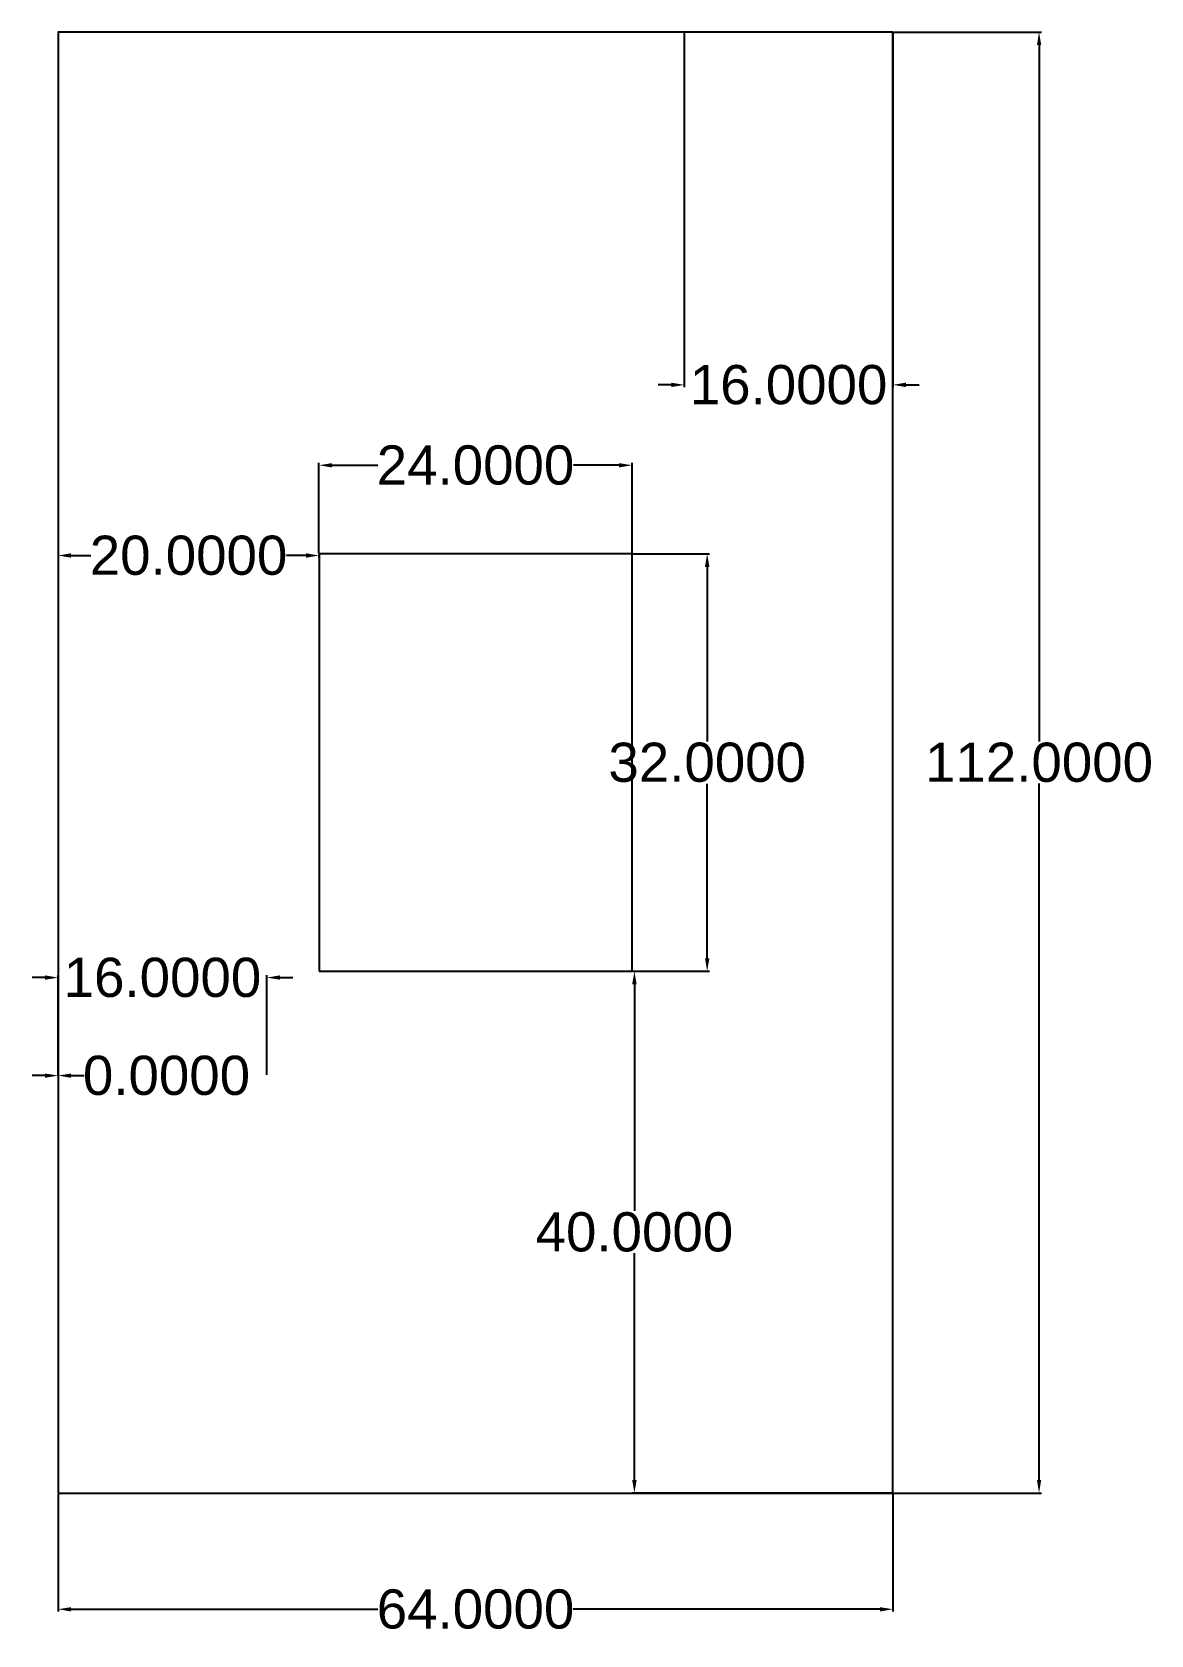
# Model space of a CAD drawing. Header units: feet. Extents: x 138 to 224, y 173 to 296.
import ezdxf

# ---------------------------------------------------------------- set-up
doc = ezdxf.new("R2010")
doc.units = ezdxf.units.FT
doc.header["$MEASUREMENT"] = 0
doc.styles.get("Standard").update_dxf_attribs({"font": 'arial.ttf'})
doc.dimstyles.get("Standard").update_dxf_attribs({"dimtxt": 3, "dimasz": 1, "dimexe": 0.18, "dimexo": 0.0625, "dimgap": 0.09, "dimtad": 0, "dimtih": 1, "dimtoh": 1, "dimdec": 4, "dimzin": 0, "dimdsep": 46, "dimtxsty": 'Standard', "dimcen": 0.09, "dimadec": 0, "dimazin": 0, "dimtfac": 1, "dimtdec": 4, "dimtofl": 0, "dimtmove": 0, "dimatfit": 3, "dimfxl": 1, "dimtolj": 1, "dimtzin": 0, "dimarcsym": 0})

# ---------------------------------------------------------------- blocks, each defined once
blk = doc.blocks.new('*D2')
at = {"color": 0, "lineweight": -2, "transparency": 16777216}
for p, q in [((139.91, 216.02), (139.91, 223.65)), ((155.91, 216.02), (155.91, 223.65)), ((138.91, 223.47), (137.91, 223.47)), ((156.91, 223.47), (157.91, 223.47))]:
    blk.add_line(p, q, dxfattribs=at)
at = {"color": 0, "transparency": 16777216}
for points in [[(138.91, 223.64), (138.91, 223.31), (139.91, 223.47)], [(156.91, 223.64), (156.91, 223.31), (155.91, 223.47)]]:
    blk.add_solid(points, dxfattribs=at)
at = {"layer": 'Defpoints', "color": 0, "transparency": 16777216}
for p in [(155.91, 223.47), (139.91, 215.96), (155.91, 215.96)]:
    blk.add_point(p, dxfattribs=at)
at = {"color": 0, "transparency": 16777216, "insert": (147.91, 223.47), "char_height": 3, "attachment_point": 5}
blk.add_mtext('\\A1;16.0000', dxfattribs=at)
blk = doc.blocks.new('*D4')
at = {"color": 0, "lineweight": -2, "transparency": 16777216}
for p, q in [((139.91, 183.89), (139.91, 174.87)), ((203.91, 183.89), (203.91, 174.87)), ((140.91, 175.05), (164.43, 175.05)), ((202.91, 175.05), (179.4, 175.05))]:
    blk.add_line(p, q, dxfattribs=at)
at = {"color": 0, "transparency": 16777216}
for points in [[(140.91, 175.21), (140.91, 174.88), (139.91, 175.05)], [(202.91, 175.21), (202.91, 174.88), (203.91, 175.05)]]:
    blk.add_solid(points, dxfattribs=at)
at = {"layer": 'Defpoints', "color": 0, "transparency": 16777216}
for p in [(139.91, 183.96), (203.91, 183.96), (203.91, 175.05)]:
    blk.add_point(p, dxfattribs=at)
at = {"color": 0, "transparency": 16777216, "insert": (171.91, 175.05), "char_height": 3, "attachment_point": 5}
blk.add_mtext('\\A1;64.0000', dxfattribs=at)
blk = doc.blocks.new('*D5')
at = {"color": 0, "lineweight": -2, "transparency": 16777216}
for p, q in [((203.98, 295.96), (215.29, 295.96)), ((215.11, 294.96), (215.11, 241.58)), ((215.11, 184.96), (215.11, 238.34)), ((203.98, 183.96), (215.29, 183.96))]:
    blk.add_line(p, q, dxfattribs=at)
at = {"color": 0, "transparency": 16777216}
for points in [[(214.95, 294.96), (215.28, 294.96), (215.11, 295.96)], [(214.95, 184.96), (215.28, 184.96), (215.11, 183.96)]]:
    blk.add_solid(points, dxfattribs=at)
at = {"layer": 'Defpoints', "color": 0, "transparency": 16777216}
for p in [(203.91, 295.96), (203.91, 183.96), (215.11, 183.96)]:
    blk.add_point(p, dxfattribs=at)
at = {"color": 0, "transparency": 16777216, "insert": (215.11, 239.96), "char_height": 3, "attachment_point": 5}
blk.add_mtext('\\A1;112.0000', dxfattribs=at)
blk = doc.blocks.new('*D6')
at = {"color": 0, "lineweight": -2, "transparency": 16777216}
for p, q in [((159.91, 256.02), (159.91, 262.93)), ((160.91, 262.75), (164.41, 262.75)), ((182.91, 262.75), (179.42, 262.75)), ((183.91, 256.02), (183.91, 262.93))]:
    blk.add_line(p, q, dxfattribs=at)
at = {"color": 0, "transparency": 16777216}
for points in [[(160.91, 262.91), (160.91, 262.58), (159.91, 262.75)], [(182.91, 262.91), (182.91, 262.58), (183.91, 262.75)]]:
    blk.add_solid(points, dxfattribs=at)
at = {"layer": 'Defpoints', "color": 0, "transparency": 16777216}
for p in [(183.91, 262.75), (159.91, 255.96, -14), (183.91, 255.96, -14)]:
    blk.add_point(p, dxfattribs=at)
at = {"color": 0, "transparency": 16777216, "insert": (171.91, 262.75), "char_height": 3, "attachment_point": 5}
blk.add_mtext('\\A1;24.0000', dxfattribs=at)
blk = doc.blocks.new('*D7')
at = {"color": 0, "lineweight": -2, "transparency": 16777216}
for p, q in [((183.98, 255.96), (189.85, 255.96)), ((189.67, 254.96), (189.67, 241.58)), ((189.67, 224.96), (189.67, 238.33)), ((183.98, 223.96), (189.85, 223.96))]:
    blk.add_line(p, q, dxfattribs=at)
at = {"color": 0, "transparency": 16777216}
for points in [[(189.5, 254.96), (189.84, 254.96), (189.67, 255.96)], [(189.5, 224.96), (189.84, 224.96), (189.67, 223.96)]]:
    blk.add_solid(points, dxfattribs=at)
at = {"layer": 'Defpoints', "color": 0, "transparency": 16777216}
for p in [(183.91, 255.96, -14), (183.91, 223.96, -14), (189.67, 223.96)]:
    blk.add_point(p, dxfattribs=at)
at = {"color": 0, "transparency": 16777216, "insert": (189.67, 239.96), "char_height": 3, "attachment_point": 5}
blk.add_mtext('\\A1;32.0000', dxfattribs=at)
blk = doc.blocks.new('*D9')
at = {"color": 0, "lineweight": -2, "transparency": 16777216}
for p, q in [((139.91, 295.89), (139.91, 255.65)), ((140.91, 255.83), (142.41, 255.83)), ((158.91, 255.83), (157.42, 255.83)), ((159.91, 255.89), (159.91, 255.65))]:
    blk.add_line(p, q, dxfattribs=at)
at = {"color": 0, "transparency": 16777216}
for points in [[(140.91, 256), (140.91, 255.66), (139.91, 255.83)], [(158.91, 256), (158.91, 255.66), (159.91, 255.83)]]:
    blk.add_solid(points, dxfattribs=at)
at = {"layer": 'Defpoints', "color": 0, "transparency": 16777216}
for p in [(139.91, 295.96, -16), (139.91, 255.83), (159.91, 255.96, -14)]:
    blk.add_point(p, dxfattribs=at)
at = {"color": 0, "transparency": 16777216, "insert": (149.91, 255.83), "char_height": 3, "attachment_point": 5}
blk.add_mtext('\\A1;20.0000', dxfattribs=at)
blk = doc.blocks.new('*D10')
at = {"color": 0, "lineweight": -2, "transparency": 16777216}
for p, q in [((183.98, 223.96), (184.27, 223.96)), ((184.09, 222.96), (184.09, 205.58)), ((184.09, 184.96), (184.09, 202.34)), ((203.85, 183.96), (183.91, 183.96))]:
    blk.add_line(p, q, dxfattribs=at)
at = {"color": 0, "transparency": 16777216}
for points in [[(183.92, 222.96), (184.26, 222.96), (184.09, 223.96)], [(183.92, 184.96), (184.26, 184.96), (184.09, 183.96)]]:
    blk.add_solid(points, dxfattribs=at)
at = {"layer": 'Defpoints', "color": 0, "transparency": 16777216}
for p in [(183.91, 223.96, -14), (184.09, 183.96), (203.91, 183.96, -16)]:
    blk.add_point(p, dxfattribs=at)
at = {"color": 0, "transparency": 16777216, "insert": (184.09, 203.96), "char_height": 3, "attachment_point": 5}
blk.add_mtext('\\A1;40.0000', dxfattribs=at)
blk = doc.blocks.new('*D13')
at = {"color": 0, "lineweight": -2, "transparency": 16777216}
for p, q in [((187.91, 295.89), (187.91, 268.73)), ((203.91, 295.89), (203.91, 268.73)), ((186.91, 268.91), (185.91, 268.91)), ((204.91, 268.91), (205.91, 268.91))]:
    blk.add_line(p, q, dxfattribs=at)
at = {"color": 0, "transparency": 16777216}
for points in [[(186.91, 269.08), (186.91, 268.74), (187.91, 268.91)], [(204.91, 269.08), (204.91, 268.74), (203.91, 268.91)]]:
    blk.add_solid(points, dxfattribs=at)
at = {"layer": 'Defpoints', "color": 0, "transparency": 16777216}
for p in [(187.91, 295.96), (203.91, 295.96), (203.91, 268.91)]:
    blk.add_point(p, dxfattribs=at)
at = {"color": 0, "transparency": 16777216, "insert": (195.91, 268.91), "char_height": 3, "attachment_point": 5}
blk.add_mtext('\\A1;16.0000', dxfattribs=at)
blk = doc.blocks.new('*D16')
at = {"color": 0, "lineweight": -2, "transparency": 16777216}
for p, q in [((138.91, 215.96), (137.91, 215.96)), ((139.91, 216.02), (139.91, 216.14)), ((139.91, 216.02), (139.91, 216.14)), ((140.91, 215.96), (141.91, 215.96))]:
    blk.add_line(p, q, dxfattribs=at)
at = {"color": 0, "transparency": 16777216}
for points in [[(138.91, 216.12), (138.91, 215.79), (139.91, 215.96)], [(140.91, 216.12), (140.91, 215.79), (139.91, 215.96)]]:
    blk.add_solid(points, dxfattribs=at)
at = {"layer": 'Defpoints', "color": 0, "transparency": 16777216}
for p in [(139.91, 215.96, 16), (139.91, 215.96, 40), (139.91, 215.96)]:
    blk.add_point(p, dxfattribs=at)
at = {"color": 0, "transparency": 16777216, "insert": (148.22, 215.96), "char_height": 3, "attachment_point": 5}
blk.add_mtext('\\A1;0.0000', dxfattribs=at)
blk = doc.blocks.new('*D17')
at = {"layer": 'Defpoints', "color": 0, "transparency": 16777216}
for p in [(139.91, 215.96), (139.91, 215.96, 16), (139.91, 215.96, 40), (155.91, 215.96, 16), (155.91, 215.96, 40)]:
    blk.add_point(p, dxfattribs=at)

msp = doc.modelspace()

# ---------------------------------------------------------------- linework, layer by layer
msp.add_lwpolyline([(139.91286, 183.95729), (203.91286, 183.95729), (203.91286, 295.95729), (139.91286, 295.95729)], close=True)
at = {"elevation": 16}
msp.add_lwpolyline([(159.91286, 223.95729), (183.91286, 223.95729), (183.91286, 255.95729), (159.91286, 255.95729)], close=True, dxfattribs=at)

# ---------------------------------------------------------------- dimensions: what is measured, and where the dimension line sits
for base, p1, p2, picture, middle in [((139.91286, 255.8289, 16), (159.91286, 255.95729, 2), (139.91286, 295.95729), '*D9', (149.91286, 255.8289, 16)), ((183.91286, 262.74657, 16), (159.91286, 255.95729, 2), (183.91286, 255.95729, 2), '*D6', (171.91286, 262.74657, 16)), ((155.91286, 223.47202, 16), (139.91286, 215.95729, 16), (155.91286, 215.95729, 16), '*D2', (147.91286, 223.47202, 16)), ((139.9128602078, 215.9572906146), (139.9128602078, 215.9572906146, 16), (139.9128602078, 215.9572906146, 40), '*D16', (148.2248929499, 215.9572906146)), ((203.91286, 175.04828), (139.91286, 183.95729), (203.91286, 183.95729), '*D4', (171.91286, 175.04828))]:
    dim = msp.add_linear_dim(base=base, p1=p1, p2=p2, dimstyle='Standard')
    dim.commit()
    dim.dimension.update_dxf_attribs({"geometry": picture, "text_midpoint": middle})
for base, p1, p2, angle, picture, middle in [((203.91286, 268.90903, 40), (187.91286, 295.95729, 40), (203.91286, 295.95729, 40), 0, '*D13', (195.91286, 268.90903, 40)), ((215.11453, 183.95729), (203.91286, 295.95729), (203.91286, 183.95729), 90, '*D5', (215.11453, 239.95729)), ((189.6706, 223.95729, 16), (183.91286, 255.95729, 2), (183.91286, 223.95729, 2), 90, '*D7', (189.6706, 239.95729, 16)), ((184.09079, 183.95729, 16), (183.91286, 223.95729, 2), (203.91286, 183.95729), 90, '*D10', (184.09079, 203.95729, 16))]:
    dim = msp.add_linear_dim(base=base, p1=p1, p2=p2, angle=angle, dimstyle='Standard')
    dim.commit()
    dim.dimension.update_dxf_attribs({"geometry": picture, "text_midpoint": middle})
dim = msp.add_angular_dim_2l(base=(139.9128602078, 215.9572906146), line1=((155.9128602078, 215.9572906146, 16), (155.9128602078, 215.9572906146, 40)), line2=((139.9128602078, 215.9572906146, 16), (139.9128602078, 215.9572906146, 40)), dimstyle='Standard')
dim.commit()
dim.dimension.update_dxf_attribs({"geometry": '*D17', "text_midpoint": (139.9128602078, 215.9572906146)})

doc.saveas('drawing.dxf')
